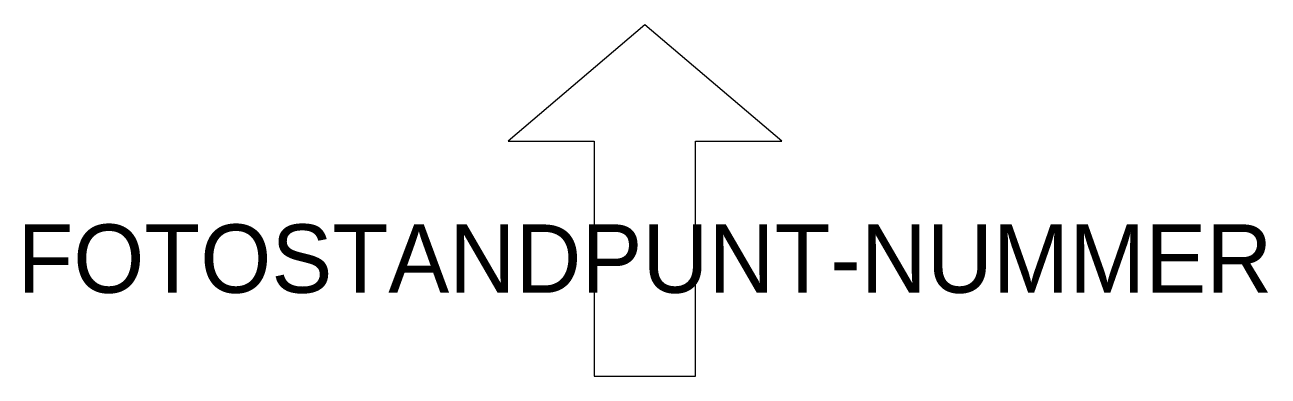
# Model space of a CAD drawing. Header units: millimetres. Extents: x -45.3 to 45.6, y -8.7 to 17.
import ezdxf
from ezdxf.enums import TextEntityAlignment as Align

# ---------------------------------------------------------------- set-up
doc = ezdxf.new("R2010")
doc.units = ezdxf.units.MM

msp = doc.modelspace()

# ---------------------------------------------------------------- linework, layer by layer
at = {"color": 4, "transparency": 33554687}
msp.add_lwpolyline([(-10, 8.504), (-3.7, 8.504), (-3.7, -8.696), (3.7, -8.696), (3.7, 8.504), (10, 8.504), (0, 17.004)], close=True, dxfattribs=at)

# ---------------------------------------------------------------- texts
at = {"color": 6, "transparency": 33554687}
msp.add_attdef('FOTOSTANDPUNT-NUMMER', text='1', height=5, dxfattribs=at).set_placement((0, -0.096), align=Align.MIDDLE_CENTER)

doc.saveas('drawing.dxf')
